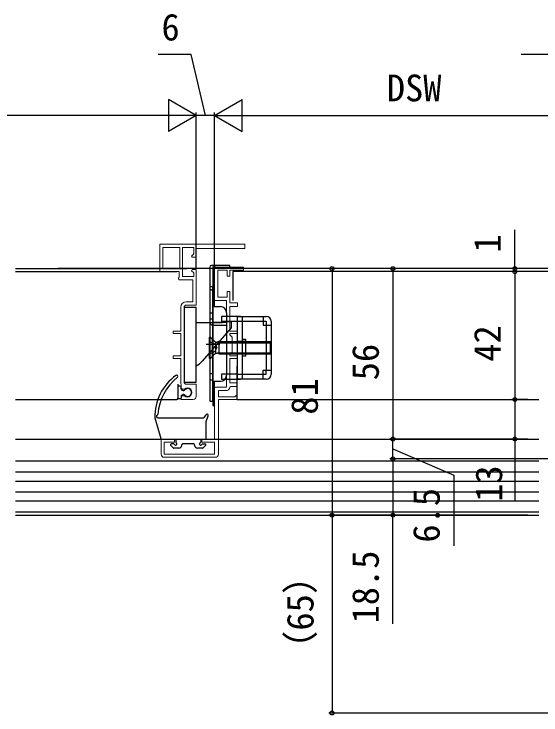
# Model space of a CAD drawing. Units: millimetres, scale not verified. Extents: x -525 to 525, y -783 to 779.
# Drawn here: x -92.1 to 80.9, y -573.4 to -343.2 of the extents above; entities that cross this region are included whole.
import ezdxf
from ezdxf.enums import TextEntityAlignment as Align

# ---------------------------------------------------------------- set-up
doc = ezdxf.new("R2010")
doc.units = ezdxf.units.MM
doc.header["$LTSCALE"] = 4
doc.layers.add('0-3_YKK_11E', color=4, linetype='Continuous', lineweight=18)
for name, color, linetype in [('0-4_YKK_12', 2, 'Continuous'), ('0-5_YKK_13', 4, 'Continuous'), ('0-7_YKK_D', 6, 'Continuous')]:
    doc.layers.add(name, color=color, linetype=linetype)
doc.styles.add('ＭＳ ゴシック', font='')
doc.styles.get('ＭＳ ゴシック').set_extended_font_data('MS Gothic')

msp = doc.modelspace()

# ---------------------------------------------------------------- linework, layer by layer
at = {"layer": '0-3_YKK_11E', "color": 7}
for p, q in [((-36.275, -464.1), (-36.275, -439.5)), ((-25.998, -488.8), (-42.798, -488.8))]:
    msp.add_line(p, q, dxfattribs=at)
for points in [[(-16.275, -418.8), (-44.275, -418.8), (-44.275, -427.8), (-37.875, -427.8), (-37.875, -429.634), (-38.075, -429.917), (-37.975, -430.5), (-33.375, -430.5), (-33.375, -437.7), (-35.575, -437.7)], [(-35.575, -438.8), (-32.275, -438.8), (-32.275, -427.1), (-33.651, -427.1), (-33.812, -427.488), (-33.075, -428.224), (-33.075, -429.4), (-36.775, -429.4), (-36.775, -419.9), (-33.075, -419.9), (-33.075, -421.976), (-33.812, -422.712), (-33.651, -423.1), (-32.275, -423.1), (-32.275, -420.2), (-16.275, -420.2), (-16.275, -418.8)], [(-22.298, -465.8), (-22.298, -437.3), (-26.298, -437.3), (-26.298, -426.3), (-16.798, -426.3), (-16.798, -427.3), (-21.298, -427.3), (-21.298, -429.3), (-22.098, -429.3), (-22.098, -427.3), (-25.198, -427.3), (-25.198, -436.2), (-22.098, -436.2), (-22.098, -434.3), (-21.298, -434.3), (-21.298, -436), (-21.248, -436.132), (-21.198, -436.265), (-21.198, -438.1), (-18.698, -438.1), (-18.698, -439.3), (-21.198, -439.3), (-21.198, -447.3), (-18.698, -447.3), (-18.698, -448.1), (-21.198, -448.1), (-21.198, -448.6), (-20.498, -449.3), (-20.498, -454.3), (-21.198, -455), (-21.198, -455.5), (-18.698, -455.5), (-18.698, -456.3), (-21.198, -456.3), (-21.198, -464.3), (-18.798, -464.3), (-18.798, -465.5), (-20.924, -465.5), (-21.22, -465.747)], [(-37.375, -439.5), (-37.375, -447.3), (-39.875, -447.3), (-39.875, -448.1), (-37.375, -448.1), (-37.375, -455.5), (-39.875, -455.5), (-39.875, -456.3), (-37.375, -456.3), (-37.375, -464.5), (-37.325, -464.666), (-37.275, -464.832), (-37.275, -466.129), (-36.748, -466.433), (-36.167, -466.375)], [(-32.275, -468.8), (-32.275, -464.8), (-35.575, -464.8)], [(-43.798, -487.8), (-43.798, -482.8), (-39.398, -482.8), (-39.398, -483.8), (-42.798, -483.8), (-42.798, -487.8), (-26.298, -487.8), (-26.298, -483.8), (-30.398, -483.8), (-30.398, -482.8), (-26.298, -482.8), (-26.298, -465.8), (-22.298, -465.8)], [(-22.598, -466.9), (-24.998, -466.9), (-24.998, -468.9), (-19.622, -468.9), (-19.168, -468.446), (-18.798, -468.6), (-18.798, -469.8), (-24.998, -469.8), (-24.998, -487.8)], [(-36.167, -468.625), (-36.748, -468.567), (-37.275, -468.871), (-37.275, -469.8), (-33.275, -469.8)]]:
    msp.add_lwpolyline(points, dxfattribs=at)
msp.add_lwpolyline([(-43.275, -419.9), (-43.275, -426.8), (-37.675, -426.8), (-37.675, -419.9)], close=True, dxfattribs=at)
for centre, radius, start, end in [((-35.575, -439.5), 1.8, 90.00001, 179.99999), ((-35.575, -439.5), 0.7, 90.00001, 179.99999), ((-35.575, -464.1), 0.7, 180.00001, 269.99999), ((-35.175, -467.5), 1.5, 228.59038, 131.40962), ((-22.598, -465.5), 1.4, 269.99999, 349.83576), ((-33.275, -468.8), 1, 270.00001, 359.99999), ((-42.798, -487.8), 1, 180.00001, 269.99999), ((-25.998, -487.8), 1, 270.00001, 359.99999)]:
    msp.add_arc(centre, radius, start, end, dxfattribs=at)
at = {"layer": '0-4_YKK_12'}
for p, q in [((-91.59, -426.8), (-35.399, -426.799)), ((80.223, -426.8), (-77.595, -426.8)), ((-91.59, -482.8), (80.223, -482.8)), ((17.201, -482.8), (23.101, -482.8)), ((80.223, -490.1), (-91.59, -490.1)), ((80.223, -493.7), (-91.59, -493.7)), ((80.223, -496.7), (-91.59, -496.7)), ((80.223, -500.2), (-91.59, -500.2)), ((80.223, -503.2), (-91.59, -503.2)), ((80.223, -506.8), (-91.59, -506.8)), ((-91.59, -507.799), (80.223, -507.799))]:
    msp.add_line(p, q, dxfattribs=at)
at = {"layer": '0-5_YKK_13'}
for p, q in [((-26.298, -425.8), (-27.298, -425.8)), ((-26.298, -425.8), (-27.298, -425.8)), ((-21.298, -425.8), (-26.298, -425.8)), ((-26.298, -425.8), (-26.298, -426.3)), ((-26.298, -425.8), (-26.298, -426.3)), ((-91.59, -427.8), (-38.675, -427.8)), ((-27.798, -426.3), (-27.798, -433.3)), ((-27.798, -426.3), (-27.798, -433.3)), ((-20.297, -427.8), (-20.297, -437.3)), ((80.223, -427.8), (-20.297, -427.8)), ((-27.798, -432.8), (-27.798, -444.4)), ((-27.298, -433.8), (-27.298, -433.8)), ((-27.298, -433.8), (-27.298, -433.8)), ((-36.275, -439.45), (-32.275, -439.45)), ((-36.275, -439.45), (-36.275, -464.15)), ((-32.275, -464.15), (-32.275, -439.45)), ((-26.798, -439.3), (-24.298, -439.3)), ((-27.798, -441.3), (-26.798, -441.3)), ((-22.298, -441.3), (-22.298, -461.8)), ((-26.798, -443.4), (-27.798, -443.4)), ((-27.798, -444.4), (-27.798, -470.3)), ((-20.775, -444.3), (-23.675, -444.3)), ((-23.675, -444.5), (-23.675, -444.3)), ((-20.775, -444.3), (-20.775, -446.3)), ((-18.698, -442.499), (-9.298, -442.499)), ((-18.698, -463.101), (-18.698, -442.499)), ((-18.698, -444.099), (-10.298, -444.099)), ((-17.098, -463.101), (-17.098, -442.499)), ((-7.698, -444.099), (-7.698, -461.501)), ((-32.275, -444.5), (-23.675, -444.5)), ((-20.775, -446.3), (-30.282, -457.236)), ((-26.798, -445.4), (-22.298, -445.4)), ((-9.298, -445.399), (-9.298, -460.201)), ((-27.897, -456.3), (-27.897, -449.3)), ((-27.897, -449.3), (-27.647, -449.3)), ((-27.897, -450.75), (-26.082, -451.655)), ((-27.647, -456.3), (-27.647, -449.3)), ((-27.647, -449.3), (-26.298, -450.65)), ((-26.798, -449.85), (-27.098, -449.85)), ((-26.298, -450.65), (-26.217, -450.73)), ((-25.897, -450.925), (-25.897, -454.675)), ((-24.897, -451.179), (-25.847, -450.94)), ((-24.897, -450.8), (-25.458, -450.94)), ((-24.897, -450.8), (-24.897, -454.8)), ((-24.897, -450.8), (-14.298, -450.8)), ((-24.897, -451.179), (-14.298, -451.179)), ((-16.098, -450.8), (-18.698, -450.8)), ((-18.698, -451.05), (-16.098, -451.05)), ((-17.098, -450), (-16.098, -450)), ((-16.098, -450), (-16.098, -455.6)), ((-14.298, -450.8), (-11.698, -450.8)), ((-14.298, -451.179), (-11.698, -451.179)), ((-11.698, -450.8), (-7.897, -450.8)), ((-11.698, -451.179), (-7.897, -451.179)), ((-7.897, -454.8), (-7.897, -450.8)), ((-24.547, -451.766), (-29.02, -451.766)), ((-26.082, -451.655), (-25.473, -452.8)), ((-27.798, -456.45), (-27.098, -455.75)), ((-27.647, -456.3), (-26.298, -454.951)), ((-26.798, -455.75), (-27.098, -455.75)), ((-26.298, -454.951), (-26.217, -454.87)), ((-24.897, -454.421), (-25.847, -454.66)), ((-24.897, -454.8), (-25.458, -454.66)), ((-24.897, -454.421), (-14.298, -454.421)), ((-24.897, -454.8), (-14.298, -454.8)), ((-18.698, -454.55), (-16.098, -454.55)), ((-16.098, -454.8), (-18.698, -454.8)), ((-16.098, -455.6), (-17.098, -455.6)), ((-14.298, -454.421), (-11.698, -454.42)), ((-14.298, -454.8), (-11.698, -454.8)), ((-11.698, -454.415), (-7.897, -454.421)), ((-11.698, -454.799), (-7.897, -454.8)), ((-27.897, -456.3), (-27.647, -456.3)), ((-18.797, -469.8), (-18.797, -458.8)), ((-26.798, -461.4), (-27.798, -461.4)), ((-18.698, -461.501), (-10.298, -461.501)), ((-38.275, -464.8), (-38.275, -469.4)), ((-36.275, -464.15), (-32.275, -464.15)), ((-26.798, -463.4), (-27.798, -463.4)), ((-26.798, -463.8), (-24.298, -463.8)), ((-9.298, -463.101), (-18.698, -463.101)), ((-9.298, -463.101), (-16.198, -463.101)), ((-38.275, -465.75), (-38.275, -469.25)), ((-37.575, -465.45), (-37.975, -465.45)), ((-37.275, -466.314), (-37.275, -465.75)), ((-37.108, -466.583), (-36.531, -466.869)), ((-37.575, -469.55), (-37.975, -469.55)), ((-37.275, -468.686), (-37.275, -469.25)), ((-37.108, -468.417), (-36.531, -468.131)), ((-91.59, -469.8), (-38.675, -469.8)), ((-18.797, -469.8), (80.223, -469.8)), ((-45.897, -475.8), (-43.862, -482.586)), ((-44.89, -475.8), (-29.798, -475.8)), ((-44.594, -475.8), (-44.594, -475.8)), ((-29.539, -475.651), (-29.043, -474.799)), ((-28.997, -477), (-28.321, -475.136)), ((-28.997, -482.5), (-28.997, -477)), ((-43.574, -482.8), (-39.297, -482.8)), ((-38.997, -483.1), (-38.997, -483.768)), ((-30.797, -483.1), (-30.797, -483.768)), ((-30.497, -482.8), (-29.297, -482.8)), ((-39.809, -485.712), (-40.609, -484.912)), ((-39.63, -484.4), (-40.397, -484.4)), ((-37.997, -485.8), (-39.597, -485.8)), ((-36.998, -484.8), (-36.998, -484.7)), ((-33.098, -484.4), (-36.698, -484.4)), ((-32.798, -484.8), (-32.798, -484.7)), ((-30.197, -485.8), (-31.797, -485.8)), ((-30.165, -484.4), (-29.397, -484.4)), ((-29.985, -485.712), (-29.185, -484.912))]:
    msp.add_line(p, q, dxfattribs=at)
for points in [[(-26.298, -439.3), (-26.298, -426.3), (-21.298, -426.3), (-21.298, -425.8)], [(-26.798, -426.3), (-26.798, -471.8), (-26.298, -471.8), (-26.298, -463.8)], [(-27.798, -470.3), (-26.798, -470.3), (-26.798, -445.4), (-26.798, -432.8), (-27.798, -432.8)], [(-26.798, -444.4), (-22.298, -444.4), (-22.298, -445.4)], [(-17.698, -442.499), (-23.998, -442.499), (-23.998, -444.099), (-18.698, -444.099)], [(-10.298, -442.499), (-10.298, -445.399), (-7.698, -445.399)], [(-10.298, -444.099), (-9.298, -444.099), (-9.298, -445.399)], [(-27.798, -449.15), (-27.098, -449.85), (-27.098, -455.75)], [(-27.897, -454.85), (-26.082, -453.945), (-25.473, -452.8)], [(-10.298, -461.501), (-9.298, -461.501), (-9.298, -460.201)], [(-10.298, -463.101), (-10.298, -460.201), (-7.698, -460.201)], [(-18.698, -461.501), (-23.998, -461.501), (-23.998, -463.101), (-17.698, -463.101)]]:
    msp.add_lwpolyline(points, dxfattribs=at)
for centre, radius, start, end in [((-27.298, -426.3), 0.5, 90, 180), ((-27.298, -426.3), 0.5, 90, 180), ((-26.298, -426.3), 0.5, 90, 180.00001), ((-26.298, -426.3), 0.5, 90, 180.00001), ((-27.298, -433.3), 0.5, 180, 270), ((-27.298, -434.3), 0.5, 0.00001, 90), ((-24.298, -441.3), 2, 0, 90), ((-26.798, -444.4), 1, 180, 270), ((-9.298, -444.099), 1.6, 0, 90), ((-25.652, -450.164), 0.8, 225, 284.03624), ((-25.652, -455.436), 0.8, 75.96376, 135), ((-34.81, -453.3), 6, 295.00246, 319), ((-28.899, -475.599), 17, 126.17704, 180.67587), ((-27.898, -475.843), 17, 128.36574, 176.0424), ((-38.697, -462.2), 0.4, 308.36574, 126.17704), ((-24.298, -461.8), 2, 270, 0), ((-9.298, -461.501), 1.6, 270, 0), ((-37.975, -465.75), 0.3, 90, 180), ((-37.575, -465.75), 0.3, 0, 90), ((-36.975, -466.314), 0.3, 180, 243.62962), ((-36.398, -466.6), 0.3, 243.62962, 325.77113), ((-35.075, -467.5), 1.3, 214.22887, 145.77113), ((-38.675, -469.4), 0.4, 270, 360), ((-37.975, -469.25), 0.3, 180, 270), ((-37.575, -469.25), 0.3, 270, 0), ((-36.975, -468.686), 0.3, 116.37038, 180), ((-36.398, -468.4), 0.3, 34.22887, 116.37038), ((-44.89, -475.35), 0.45, 110.76391, 270), ((-45.156, -474.649), 0.3, 290.76391, 356.0424), ((-29.798, -475.5), 0.3, 270, 329.7923), ((-28.697, -475), 0.4, 340.0565, 149.7923), ((-43.574, -482.5), 0.3, 196.69877, 270), ((-39.297, -483.1), 0.3, 0, 90), ((-30.497, -483.1), 0.3, 90, 180), ((-29.297, -482.5), 0.3, 270, 0), ((-40.397, -484.7), 0.3, 90, 225), ((-39.597, -485.5), 0.3, 225, 270), ((-39.63, -484.7), 0.3, 25.37693, 90), ((-38.997, -484.4), 0.4, 205.37693, 64.62307), ((-38.697, -483.768), 0.3, 180, 244.62307), ((-37.997, -484.8), 1, 270, 0), ((-36.698, -484.7), 0.3, 89.99958, 180), ((-33.098, -484.7), 0.3, 0, 89.99958), ((-31.797, -484.8), 1, 180, 270), ((-30.797, -484.4), 0.4, 115.37693, 334.62307), ((-31.097, -483.768), 0.3, 295.37693, 0), ((-30.165, -484.7), 0.3, 90, 154.62307), ((-30.197, -485.5), 0.3, 270, 315), ((-29.397, -484.7), 0.3, 315, 90)]:
    msp.add_arc(centre, radius, start, end, dxfattribs=at)
at = {"layer": '0-7_YKK_D'}
for p, q in [((-32.275, -376.501), (-41.369, -371.251)), ((-41.369, -371.251), (-41.369, -381.751)), ((-26.298, -376.501), (-17.204, -371.251)), ((-17.204, -381.751), (-17.204, -371.251)), ((-42.775, -376.501), (-140.832, -376.501)), ((-32.275, -376.501), (-50.462, -376.501)), ((-32.275, -376.501), (-41.369, -381.751)), ((-32.275, -426.6), (-32.275, -375.501)), ((-32.275, -426.6), (-32.275, -375.501)), ((-26.298, -376.501), (-32.275, -376.501)), ((-26.298, -425.8), (-26.298, -375.501)), ((-26.298, -425.8), (-26.298, -375.501)), ((-26.298, -376.501), (-17.204, -381.751)), ((-26.298, -376.501), (-8.111, -376.501)), ((-15.798, -376.501), (112.168, -376.501)), ((72.303, -426.8), (72.303, -414.086)), ((76.58, -426.8), (11.302, -426.8)), ((12.302, -426.8), (12.302, -507.8)), ((76.58, -426.8), (31.303, -426.8)), ((32.303, -426.8), (32.303, -482.8)), ((87.826, -426.8), (71.303, -426.8)), ((76.58, -427.8), (71.303, -427.8)), ((85.167, -427.8), (71.303, -427.8)), ((72.303, -427.8), (72.302, -469.8)), ((72.303, -427.8), (72.303, -426.8)), ((72.303, -427.8), (72.303, -430.35)), ((76.58, -469.8), (71.302, -469.8)), ((71.303, -469.8), (71.303, -469.8)), ((76.58, -482.8), (31.302, -482.8)), ((76.58, -482.8), (31.303, -482.8)), ((32.302, -489.3), (32.302, -482.8)), ((71.303, -482.8), (71.303, -482.8)), ((118.168, -489.3), (31.302, -489.3)), ((76.58, -489.3), (31.302, -489.3)), ((32.302, -489.3), (32.302, -507.8)), ((76.58, -507.8), (11.302, -507.8)), ((76.58, -507.8), (11.302, -507.8)), ((12.302, -507.8), (12.302, -572.8)), ((76.58, -507.8), (31.302, -507.8)), ((32.302, -543.53), (32.302, -507.8)), ((136.167, -572.8), (11.302, -572.8))]:
    msp.add_line(p, q, dxfattribs=at)
for points in [[(-29.286, -376.501), (-33.917, -356.501), (-44.735, -356.501)], [(149.668, -356.501), (135.668, -356.501), (74.368, -356.501)], [(72.303, -469.8), (72.303, -482.8), (72.303, -503.078)], [(32.302, -486.05), (52.303, -494.7), (52.303, -517.859)]]:
    msp.add_lwpolyline(points, dxfattribs=at)
for centre in [(12.302, -426.8), (32.303, -426.8), (72.303, -426.8), (72.303, -427.8), (72.303, -427.8), (72.302, -469.8), (72.303, -469.8), (32.302, -482.8), (32.303, -482.8), (72.303, -482.8), (32.302, -489.3), (32.302, -489.3), (12.302, -507.8), (12.302, -507.8), (32.302, -507.8), (12.302, -572.8)]:
    msp.add_circle(centre, 0.637, dxfattribs=at)

# ---------------------------------------------------------------- texts
at = {"layer": '0-7_YKK_D', "style": 'ＭＳ ゴシック'}
for s, p in [('6', (-43.69, -354.501)), ('DSW', (30.287, -374.501))]:
    msp.add_text(s, height=8.798, dxfattribs=at).set_placement(p, align=Align.BOTTOM_LEFT)
for s, p in [('1', (70.303, -421.541)), ('42', (70.303, -457.391)), ('56', (30.303, -463.493)), ('81', (10.302, -474.8)), ('13', (70.803, -503.418)), ('6.5', (50.303, -516.813)), ('18.5', (30.302, -543.37)), ('（65）', (8.871, -557.72))]:
    msp.add_text(s, height=8.798, rotation=90, dxfattribs=at).set_placement(p, align=Align.BOTTOM_LEFT)

doc.saveas('drawing.dxf')
